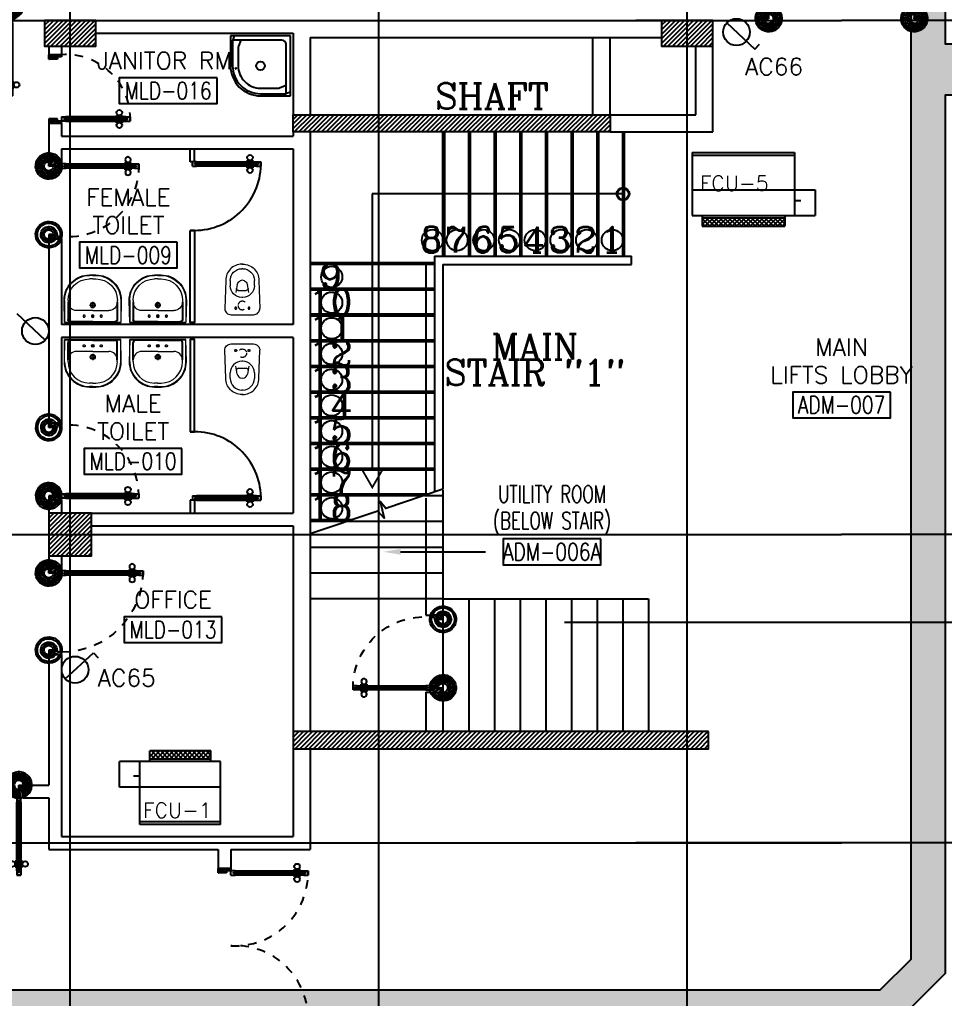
# Model space of a CAD drawing. Extents: x 417819.9 to 417911.9, y 43448 to 43539.2.
# Drawn here: x 417880.11 to 417890.9, y 43483.06 to 43494.48 of the extents above; entities that cross this region are included whole.
import ezdxf
from ezdxf.enums import TextEntityAlignment as Align

# ---------------------------------------------------------------- set-up
doc = ezdxf.new("R2010")
doc.units = 0
doc.header["$MEASUREMENT"] = 0
for name, pattern in [('DASHED', [0.75, 0.5, -0.25]), ('HIDDEN', [0.375, 0.25, -0.125]), ('HIDDEN2', [0.1875, 0.125, -0.0625])]:
    doc.linetypes.add(name, pattern=pattern)
doc.layers.get('0').update_dxf_attribs({"color": 11, "linetype": 'CONTINUOUS'})
for name, color, linetype in [('COL', 11, 'CONTINUOUS'), ('DOOR', 11, 'CONTINUOUS'), ('E-HAT', 9, 'CONTINUOUS'), ('E-SOCKETS', 4, 'CONTINUOUS'), ('E-TRAY', 2, 'CONTINUOUS'), ('FCU', 6, 'CONTINUOUS'), ('FIX', 11, 'CONTINUOUS'), ('RM-BOX', 11, 'CONTINUOUS'), ('RM-NAME', 11, 'CONTINUOUS'), ('RM-NO', 11, 'CONTINUOUS'), ('SCD', 2, 'CONTINUOUS'), ('WALL', 11, 'CONTINUOUS')]:
    doc.layers.add(name, color=color, linetype=linetype)
doc.styles.add('A-TXT200A', font='simplex.shx', dxfattribs={"width": 0.7, "height": 200})
doc.styles.add('ROMANC', font='romanc', dxfattribs={"height": 0.1})
doc.styles.add('ROMANS', font='ROMANS.shx', dxfattribs={"width": 0.6})

# ---------------------------------------------------------------- blocks, each defined once
blk = doc.blocks.new('A$C272A55A0')
at = {"layer": 'DOOR', "color": 0, "linetype": 'ByBlock'}
for p, q in [((0, 900), (0, 1050)), ((50, 1050), (0, 1050)), ((50, 950), (50, 1050)), ((1750, 950), (1750, 1050)), ((1750, 1050), (1800, 1050)), ((1800, 1050), (1800, 900)), ((25, 950), (50, 950)), ((25, 900), (25, 950)), ((1775, 950), (1750, 950)), ((1775, 900), (1775, 950)), ((0, 900), (25, 900)), ((75, 900), (25, 900)), ((25, 850), (25, 900)), ((42, 850), (25, 850)), ((58, 870), (42, 870)), ((42, 870), (42, 850)), ((58, 850), (58, 870)), ((75, 850), (58, 850)), ((75, 900), (75, 850)), ((1725, 900), (1775, 900)), ((1725, 900), (1725, 850)), ((1725, 850), (1742, 850)), ((1742, 870), (1758, 870)), ((1742, 850), (1742, 870)), ((1758, 870), (1758, 850)), ((1758, 850), (1775, 850)), ((1800, 900), (1775, 900)), ((1775, 850), (1775, 900)), ((1718, 160), (1709, 160)), ((1709, 95), (1709, 160)), ((1725, 173), (1718, 173)), ((1718, 173), (1718, 83)), ((1718, 95), (1718, 160)), ((1775, 173), (1782, 173)), ((1782, 173), (1782, 83)), ((1782, 160), (1791, 160)), ((1782, 95), (1782, 160)), ((1791, 95), (1791, 160)), ((25, 50), (42, 50)), ((25, 50), (25, 0)), ((25, 0), (75, 0)), ((75, 0), (25, 0)), ((42, 50), (42, 30)), ((42, 30), (58, 30)), ((58, 50), (75, 50)), ((58, 50), (58, 30)), ((75, 50), (75, 0)), ((1718, 95), (1709, 95)), ((1725, 83), (1718, 83)), ((1742, 50), (1725, 50)), ((1725, 50), (1725, 0)), ((1775, 0), (1725, 0)), ((1725, 0), (1775, 0)), ((1742, 50), (1742, 30)), ((1758, 30), (1742, 30)), ((1775, 50), (1758, 50)), ((1758, 50), (1758, 30)), ((1775, 83), (1782, 83)), ((1775, 50), (1775, 0)), ((1782, 95), (1791, 95))]:
    blk.add_line(p, q, dxfattribs=at)
at = {"layer": 'DOOR', "color": 9, "linetype": 'ByBlock'}
for p, q in [((50, 1050), (0, 1010)), ((50, 1050), (0, 937)), ((50, 1050), (37, 950)), ((1750, 1050), (1800, 1010)), ((1750, 1050), (1800, 937)), ((1750, 1050), (1763, 950))]:
    blk.add_line(p, q, dxfattribs=at)
at = {"layer": 'DOOR', "linetype": 'ByBlock'}
for p, q in [((25, 850), (25, 50)), ((42, 850), (42, 50)), ((58, 850), (58, 50)), ((75, 50), (75, 850)), ((1725, 50), (1725, 850)), ((1742, 850), (1742, 50)), ((1758, 850), (1758, 50)), ((1775, 850), (1775, 50))]:
    blk.add_line(p, q, dxfattribs=at)
at = {"layer": 'DOOR', "color": 0, "linetype": 'ByBlock'}
for centre in [(1676, 128), (1824, 128)]:
    blk.add_circle(centre, 32.4, dxfattribs=at)
at = {"layer": 'DOOR', "color": 9, "linetype": 'ByBlock'}
for centre, radius, start, end in [((50, 1050), 54.4, 203.2074, 270), ((50, 1050), 34.4, 180, 270), ((50, 1050), 14.4, 180, 270), ((1750, 1050), 14.4, 270, 0), ((1750, 1050), 34.4, 270, 0), ((1750, 1050), 54.4, 270, 336.7926), ((50, 1050), 74.4, 227.7764, 270), ((50, 1050), 94.4, 238.0182, 270), ((50, 1050), 114, 244.0838, 257.3774), ((50, 1050), 134, 248.1598, 259.28), ((1750, 1050), 74.4, 270, 312.2236), ((1750, 1050), 94.4, 270, 301.9818), ((1750, 1050), 114, 282.6226, 295.9162), ((1750, 1050), 134, 280.72, 291.8402), ((50, 1050), 154, 251.1053, 256.2858), ((1750, 1050), 154, 283.7142, 288.8947)]:
    blk.add_arc(centre, radius, start, end, dxfattribs=at)
at = {"layer": 'DOOR', "linetype": 'HIDDEN', "ltscale": 0.5}
for centre, start, end in [((50, 851), 268.3174, 3.2965), ((1750, 851), 176.7035, 271.6826)]:
    blk.add_arc(centre, 851, start, end, dxfattribs=at)
at = {"layer": 'WALL', "linetype": 'ByBlock'}
blk.add_line((1800, 900), (1800, 1050), dxfattribs=at)
blk = doc.blocks.new('*X84')
at = {"color": 0}
for p, q in [((76229, 30037), (76403, 30211)), ((76229, 30091), (76350, 30211)), ((76229, 30144), (76297, 30211)), ((76229, 30197), (76244, 30211)), ((76256, 30011), (76456, 30211)), ((76309, 30011), (76509, 30211)), ((76362, 30011), (76562, 30211)), ((76415, 30011), (76615, 30211)), ((76468, 30011), (76668, 30211)), ((76521, 30011), (76721, 30211)), ((76574, 30011), (76774, 30211)), ((76627, 30011), (76827, 30211)), ((76680, 30011), (76880, 30211)), ((76733, 30011), (76933, 30211)), ((76786, 30011), (76986, 30211)), ((76839, 30011), (77039, 30211)), ((76892, 30011), (77092, 30211)), ((76945, 30011), (77145, 30211)), ((76998, 30011), (77198, 30211)), ((77051, 30011), (77251, 30211)), ((77104, 30011), (77304, 30211)), ((77157, 30011), (77357, 30211)), ((77210, 30011), (77410, 30211)), ((77263, 30011), (77463, 30211)), ((77316, 30011), (77516, 30211)), ((77369, 30011), (77569, 30211)), ((77423, 30011), (77623, 30211)), ((77476, 30011), (77676, 30211)), ((77529, 30011), (77729, 30211)), ((77582, 30011), (77782, 30211)), ((77635, 30011), (77835, 30211)), ((77688, 30011), (77888, 30211)), ((77741, 30011), (77941, 30211)), ((77794, 30011), (77994, 30211)), ((77847, 30011), (78047, 30211)), ((77900, 30011), (78100, 30211)), ((77953, 30011), (78153, 30211)), ((78006, 30011), (78206, 30211)), ((78059, 30011), (78259, 30211)), ((78112, 30011), (78312, 30211)), ((78165, 30011), (78365, 30211)), ((78218, 30011), (78418, 30211)), ((78271, 30011), (78471, 30211)), ((78324, 30011), (78524, 30211)), ((78377, 30011), (78577, 30211)), ((78430, 30011), (78630, 30211)), ((78483, 30011), (78683, 30211)), ((78536, 30011), (78736, 30211)), ((78589, 30011), (78789, 30211)), ((78642, 30011), (78842, 30211)), ((78695, 30011), (78895, 30211)), ((78748, 30011), (78948, 30211)), ((78801, 30011), (79001, 30211)), ((78854, 30011), (79054, 30211)), ((78907, 30011), (79107, 30211)), ((78960, 30011), (79160, 30211)), ((79013, 30011), (79213, 30211)), ((79067, 30011), (79267, 30211)), ((79120, 30011), (79320, 30211)), ((79173, 30011), (79373, 30211)), ((79226, 30011), (79426, 30211)), ((79279, 30011), (79479, 30211)), ((79332, 30011), (79532, 30211)), ((79385, 30011), (79585, 30211)), ((79438, 30011), (79638, 30211)), ((79491, 30011), (79691, 30211)), ((79544, 30011), (79744, 30211)), ((79597, 30011), (79797, 30211)), ((79650, 30011), (79850, 30211)), ((79703, 30011), (79903, 30211)), ((79756, 30011), (79956, 30211)), ((79809, 30011), (80009, 30211)), ((79862, 30011), (80062, 30211)), ((79915, 30011), (80115, 30211)), ((79968, 30011), (80168, 30211)), ((80021, 30011), (80221, 30211)), ((80074, 30011), (80274, 30211)), ((80127, 30011), (80327, 30211)), ((80180, 30011), (80380, 30211)), ((80233, 30011), (80433, 30211)), ((80286, 30011), (80486, 30211)), ((80339, 30011), (80539, 30211)), ((80392, 30011), (80592, 30211)), ((80445, 30011), (80645, 30211)), ((80498, 30011), (80698, 30211)), ((80551, 30011), (80751, 30211)), ((80604, 30011), (80804, 30211)), ((80658, 30011), (80858, 30211)), ((80711, 30011), (80911, 30211)), ((80764, 30011), (80964, 30211)), ((80817, 30011), (81017, 30211)), ((80870, 30011), (81070, 30211)), ((80923, 30011), (81079, 30168)), ((80976, 30011), (81079, 30115)), ((81029, 30011), (81079, 30061))]:
    blk.add_line(p, q, dxfattribs=at)
blk = doc.blocks.new('*X82')
at = {"color": 0}
for p, q in [((76229, 37250), (76390, 37411)), ((76229, 37303), (76337, 37411)), ((76229, 37356), (76284, 37411)), ((76229, 37409), (76231, 37411)), ((76243, 37211), (76443, 37411)), ((76296, 37211), (76496, 37411)), ((76349, 37211), (76549, 37411)), ((76402, 37211), (76602, 37411)), ((76455, 37211), (76655, 37411)), ((76508, 37211), (76708, 37411)), ((76561, 37211), (76761, 37411)), ((76615, 37211), (76815, 37411)), ((76668, 37211), (76868, 37411)), ((76721, 37211), (76921, 37411)), ((76774, 37211), (76974, 37411)), ((76827, 37211), (77027, 37411)), ((76880, 37211), (77080, 37411)), ((76933, 37211), (77133, 37411)), ((76986, 37211), (77186, 37411)), ((77039, 37211), (77239, 37411)), ((77092, 37211), (77292, 37411)), ((77145, 37211), (77345, 37411)), ((77198, 37211), (77398, 37411)), ((77251, 37211), (77451, 37411)), ((77304, 37211), (77504, 37411)), ((77357, 37211), (77557, 37411)), ((77410, 37211), (77610, 37411)), ((77463, 37211), (77663, 37411)), ((77516, 37211), (77716, 37411)), ((77569, 37211), (77769, 37411)), ((77622, 37211), (77822, 37411)), ((77675, 37211), (77875, 37411)), ((77728, 37211), (77928, 37411)), ((77781, 37211), (77981, 37411)), ((77834, 37211), (78034, 37411)), ((77887, 37211), (78087, 37411)), ((77940, 37211), (78140, 37411)), ((77993, 37211), (78193, 37411)), ((78046, 37211), (78246, 37411)), ((78099, 37211), (78299, 37411)), ((78152, 37211), (78352, 37411)), ((78206, 37211), (78406, 37411)), ((78259, 37211), (78459, 37411)), ((78312, 37211), (78512, 37411)), ((78365, 37211), (78565, 37411)), ((78418, 37211), (78618, 37411)), ((78471, 37211), (78671, 37411)), ((78524, 37211), (78724, 37411)), ((78577, 37211), (78777, 37411)), ((78630, 37211), (78830, 37411)), ((78683, 37211), (78883, 37411)), ((78736, 37211), (78936, 37411)), ((78789, 37211), (78989, 37411)), ((78842, 37211), (79042, 37411)), ((78895, 37211), (79095, 37411)), ((78948, 37211), (79148, 37411)), ((79001, 37211), (79201, 37411)), ((79054, 37211), (79254, 37411)), ((79107, 37211), (79307, 37411)), ((79160, 37211), (79360, 37411)), ((79213, 37211), (79413, 37411)), ((79266, 37211), (79466, 37411)), ((79319, 37211), (79519, 37411)), ((79372, 37211), (79572, 37411)), ((79425, 37211), (79625, 37411)), ((79478, 37211), (79678, 37411)), ((79531, 37211), (79731, 37411)), ((79584, 37211), (79784, 37411)), ((79637, 37211), (79837, 37411)), ((79690, 37211), (79890, 37411)), ((79743, 37211), (79929, 37397)), ((79797, 37211), (79929, 37344)), ((79850, 37211), (79929, 37291)), ((79903, 37211), (79929, 37238))]:
    blk.add_line(p, q, dxfattribs=at)
blk = doc.blocks.new('WC')
at = {"layer": 'FIX', "lineweight": 20}
for p, q in [((475, 141), (538, 141)), ((339, 5), (339, -5)), ((395, 76), (490, 60)), ((534, 24), (540, 0)), ((540, 0), (534, -24)), ((674, 5), (674, -5)), ((490, -60), (395, -76)), ((213, -204), (210, -204)), ((538, -141), (475, -141))]:
    blk.add_line(p, q, dxfattribs=at)
at = {"layer": 'FIX', "linetype": 'Continuous', "lineweight": 20}
blk.add_line((420, -47), (420, 45), dxfattribs=at)
at = {"layer": 'FIX', "lineweight": 20}
for points in [[(210, -204, -0.414214), (137, -131), (137, 0), (137, 131, -0.414214), (210, 204)], [(727, -5), (727, 5, 0.414214), (538, 194), (210, 204)], [(727, 5), (727, -5, -0.414214), (538, -194), (210, -204)]]:
    blk.add_lwpolyline(points, format="xyb", dxfattribs=at)
at = {"layer": 'FIX', "linetype": 'HIDDEN2', "lineweight": 20, "ltscale": 0.3}
blk.add_circle((245, 0), 49.8, dxfattribs=at)
at = {"layer": 'FIX', "linetype": 'HIDDEN', "lineweight": 20, "ltscale": 0.05}
for centre in [(213, 78), (213, -77)]:
    blk.add_circle(centre, 11.6, dxfattribs=at)
at = {"layer": 'FIX', "lineweight": 20}
for centre, radius, start, end in [((475, 5), 136, 90, 180), ((538, 5), 136, 360, 90), ((464, -18), 82, 51.0758, 71.504), ((473, -7), 68.2, 27.1532, 51.0758), ((475, -5), 136, 180, 270), ((464, 18), 82, 288.496, 308.9242), ((473, 7), 68.2, 308.9242, 332.8468), ((538, -5), 136, 270, 0)]:
    blk.add_arc(centre, radius, start, end, dxfattribs=at)
at = {"layer": 'FIX', "linetype": 'Continuous', "lineweight": 20}
for centre, start, end in [((443, 46), 88.3879, 182.3338), ((442, -46), 177.6662, 271.6121)]:
    blk.add_arc(centre, 22.3, start, end, dxfattribs=at)
blk = doc.blocks.new('RM1')
at = {"layer": 'RM-BOX'}
blk.add_lwpolyline([(570, -200), (-570, -200), (-570, -500), (570, -500)], close=True, dxfattribs=at)
at = {"layer": 'RM-NAME', "style": 'ROMANS'}
for tag, p in [('ROOMNAME1', (0, 324)), ('ROOMNAME2', (0, 0))]:
    blk.add_attdef(tag, text='', height=200, dxfattribs=at).set_placement(p, align=Align.MIDDLE)
at = {"layer": 'RM-NO', "style": 'ROMANS', "width": 0.8}
blk.add_attdef('ROOMNO', text='', height=200, dxfattribs=at).set_placement((0, -350), align=Align.MIDDLE)
blk = doc.blocks.new('*X83')
at = {"color": 0}
for p, q in [((73379, 32279), (73862, 32761)), ((73379, 32332), (73809, 32761)), ((73379, 32385), (73756, 32761)), ((73379, 32438), (73702, 32761)), ((73379, 32491), (73649, 32761)), ((73379, 32544), (73596, 32761)), ((73379, 32597), (73543, 32761)), ((73379, 32650), (73490, 32761)), ((73379, 32703), (73437, 32761)), ((73379, 32756), (73384, 32761)), ((73415, 32261), (73879, 32726)), ((73468, 32261), (73879, 32673)), ((73521, 32261), (73879, 32620)), ((73574, 32261), (73879, 32567)), ((73627, 32261), (73879, 32513)), ((73680, 32261), (73879, 32460)), ((73733, 32261), (73879, 32407)), ((73786, 32261), (73879, 32354)), ((73839, 32261), (73879, 32301))]:
    blk.add_line(p, q, dxfattribs=at)
blk = doc.blocks.new('COL50')
at = {"layer": 'COL'}
blk.add_lwpolyline([(-250, 250), (-250, -250), (250, -250), (250, 250)], close=True, dxfattribs=at)
blk = doc.blocks.new('A$C09EF76E8')
at = {"layer": 'DOOR', "color": 0, "linetype": 'ByBlock'}
for p, q in [((777, 950), (727, 950)), ((727, 950), (777, 950)), ((727, 900), (727, 950)), ((760, 920), (744, 920)), ((744, 900), (744, 920)), ((760, 900), (760, 920)), ((777, 900), (777, 950)), ((719, 855), (710, 855)), ((710, 855), (710, 790)), ((727, 868), (719, 868)), ((719, 778), (719, 868)), ((719, 855), (719, 790)), ((744, 900), (727, 900)), ((777, 900), (760, 900)), ((777, 868), (784, 868)), ((784, 778), (784, 868)), ((784, 855), (793, 855)), ((784, 855), (784, 790)), ((793, 855), (793, 790)), ((719, 790), (710, 790)), ((727, 778), (719, 778)), ((777, 778), (784, 778)), ((784, 790), (793, 790)), ((2, 0), (2, 150)), ((2, 150), (27, 150)), ((2, 150), (2, 0)), ((27, 150), (27, 100)), ((727, 150), (727, 200)), ((727, 200), (744, 200)), ((727, 150), (777, 150)), ((744, 200), (744, 180)), ((744, 180), (760, 180)), ((760, 180), (760, 200)), ((760, 200), (777, 200)), ((777, 200), (777, 150)), ((777, 150), (777, 100)), ((802, 150), (777, 150)), ((802, 150), (802, 0)), ((27, 100), (52, 100)), ((52, 100), (52, 0)), ((777, 100), (752, 100)), ((752, 100), (752, 0)), ((52, 0), (2, 0)), ((752, 0), (802, 0))]:
    blk.add_line(p, q, dxfattribs=at)
at = {"layer": 'DOOR', "linetype": 'ByBlock'}
for p, q in [((727, 900), (727, 200)), ((744, 200), (744, 900)), ((760, 200), (760, 900)), ((777, 200), (777, 900)), ((802, 0), (802, 150))]:
    blk.add_line(p, q, dxfattribs=at)
at = {"layer": 'DOOR', "color": 9, "linetype": 'ByBlock'}
for p, q in [((52, 0), (2, 114)), ((52, 0), (2, 40)), ((52, 0), (38, 100)), ((752, 0), (802, 114)), ((752, 0), (765, 100)), ((752, 0), (802, 40))]:
    blk.add_line(p, q, dxfattribs=at)
at = {"layer": 'DOOR', "color": 0, "linetype": 'ByBlock'}
for centre in [(678, 823), (825, 823)]:
    blk.add_circle(centre, 32.4, dxfattribs=at)
at = {"layer": 'DOOR', "linetype": 'HIDDEN', "ltscale": 0.5}
blk.add_arc((752, 199), 752, 88.0938, 183.7249, dxfattribs=at)
at = {"layer": 'DOOR', "color": 9, "linetype": 'ByBlock'}
for centre, radius, start, end in [((52, 0), 154, 103.7142, 108.8947), ((52, 0), 134, 100.72, 111.8402), ((752, 0), 134, 68.1598, 79.28), ((752, 0), 154, 71.1053, 76.2858), ((52, 0), 94.4, 90, 121.9818), ((52, 0), 74.4, 90, 132.2236), ((52, 0), 54.4, 90, 156.7926), ((52, 0), 34.4, 90, 180), ((52, 0), 14.4, 90, 180), ((752, 0), 94.4, 58.0182, 90), ((752, 0), 74.4, 47.7764, 90), ((752, 0), 54.4, 23.2074, 90), ((752, 0), 34.4, 0, 90), ((752, 0), 14.4, 0, 90), ((752, 0), 114, 64.0838, 77.3774)]:
    blk.add_arc(centre, radius, start, end, dxfattribs=at)
blk = doc.blocks.new('JAN-001')
for p, q in [((730, -30), (30, -30)), ((30, -30), (30, -730)), ((705, -80), (130, -80)), ((610, -80), (635, -152)), ((688, -30), (704, -76)), ((705, -380), (705, -84)), ((730, -380), (730, -30)), ((80, -130), (80, -705)), ((640, -380), (640, -184)), ((80, -610), (152, -635)), ((184, -640), (380, -640)), ((30, -688), (76, -704)), ((30, -730), (380, -730)), ((84, -705), (380, -705))]:
    blk.add_line(p, q)
blk.add_circle((380, -380), 50)
for centre, radius, start, end in [((130, -130), 50, 90, 180), ((680, -84), 25, 0, 19.0039), ((540, -184), 100, 0, 19.0039), ((380, -380), 350, 270, 0), ((380, -380), 325, 270, 0), ((380, -380), 260, 270, 0), ((184, -540), 100, 250.9961, 270), ((84, -680), 25, 250.9961, 270)]:
    blk.add_arc(centre, radius, start, end)
blk = doc.blocks.new('DOOR90')
at = {"layer": 'DOOR', "color": 7, "linetype": 'ByBlock'}
for p, q in [((-150, 0), (0, 0)), ((-150, 0), (-150, -25)), ((0, -50), (-114, 0)), ((0, -50), (-40, 0)), ((0, -50), (0, 0)), ((-1000, -25), (-1050, -25)), ((-1050, -75), (-1050, -25)), ((-1050, -25), (-1050, -75)), ((-1000, -75), (-1050, -75)), ((-1000, -42), (-1020, -42)), ((-1020, -42), (-1020, -58)), ((-1000, -58), (-1020, -58)), ((-1000, -25), (-1000, -42)), ((-1000, -58), (-1000, -75)), ((-878, -18), (-968, -18)), ((-968, -25), (-968, -18)), ((-968, -75), (-968, -82)), ((-878, -82), (-968, -82)), ((-955, -9), (-890, -9)), ((-955, -18), (-955, -9)), ((-955, -18), (-890, -18)), ((-955, -82), (-890, -82)), ((-955, -82), (-955, -91)), ((-955, -91), (-890, -91)), ((-890, -18), (-890, -9)), ((-890, -82), (-890, -91)), ((-878, -25), (-878, -18)), ((-878, -75), (-878, -82)), ((-200, -25), (-150, -25)), ((-200, -42), (-200, -25)), ((-180, -42), (-200, -42)), ((-200, -58), (-180, -58)), ((-200, -75), (-200, -58)), ((-150, -75), (-200, -75)), ((-180, -58), (-180, -42)), ((-150, -25), (-100, -25)), ((-150, -75), (-150, -25)), ((-100, -25), (-100, -50)), ((0, -50), (-100, -37)), ((-100, -50), (0, -50)), ((-150, -875), (-100, -875)), ((-150, -900), (-150, -875)), ((-150, -900), (0, -900)), ((0, -900), (-150, -900)), ((0, -850), (-114, -900)), ((-100, -875), (-100, -850)), ((0, -850), (-100, -863)), ((-100, -850), (0, -850)), ((0, -850), (-40, -900)), ((0, -850), (0, -900))]:
    blk.add_line(p, q, dxfattribs=at)
at = {"layer": 'DOOR', "linetype": 'ByBlock'}
for p, q in [((-200, -25), (-1000, -25)), ((-200, -42), (-1000, -42)), ((-200, -58), (-1000, -58)), ((-1000, -75), (-200, -75))]:
    blk.add_line(p, q, dxfattribs=at)
at = {"layer": 'DOOR', "color": 7, "linetype": 'ByBlock'}
for centre in [(-923, 24), (-923, -124)]:
    blk.add_circle(centre, 32.4, dxfattribs=at)
for centre, radius, start, end in [((0, -50), 154, 161.1053, 166.2858), ((0, -50), 94.4, 148.0182, 180), ((0, -50), 134, 158.1598, 169.28), ((0, -50), 114, 154.0838, 167.3774), ((0, -50), 74.4, 137.7764, 180), ((0, -50), 54.4, 113.2074, 180), ((0, -50), 34.4, 90, 180), ((0, -50), 14.4, 90, 180), ((0, -850), 154, 193.7142, 198.8947), ((0, -850), 134, 190.72, 201.8402), ((0, -850), 94.4, 180, 211.9818), ((0, -850), 74.4, 180, 222.2236), ((0, -850), 54.4, 180, 246.7926), ((0, -850), 34.4, 180, 270), ((0, -850), 14.4, 180, 270)]:
    blk.add_arc(centre, radius, start, end, dxfattribs=at)
at = {"layer": 'DOOR', "linetype": 'HIDDEN', "ltscale": 0.5}
blk.add_arc((-222, -50), 828, 178.2701, 275.003, dxfattribs=at)
blk = doc.blocks.new('DOOR1000')
at = {"layer": 'DOOR', "color": 7, "linetype": 'ByBlock'}
for p, q in [((-150, 0), (0, 0)), ((-150, 0), (-150, -25)), ((0, -50), (-114, 0)), ((0, -50), (-40, 0)), ((0, -50), (0, 0)), ((-1100, -25), (-1100, -75)), ((-1100, -75), (-1100, -25)), ((-1050, -25), (-1100, -25)), ((-1050, -75), (-1100, -75)), ((-1070, -42), (-1070, -58)), ((-1050, -42), (-1070, -42)), ((-1050, -58), (-1070, -58)), ((-1050, -25), (-1050, -42)), ((-1050, -58), (-1050, -75)), ((-1018, -25), (-1018, -18)), ((-928, -18), (-1018, -18)), ((-1018, -75), (-1018, -82)), ((-928, -82), (-1018, -82)), ((-1005, -18), (-1005, -9)), ((-1005, -9), (-940, -9)), ((-1005, -18), (-940, -18)), ((-1005, -82), (-1005, -91)), ((-1005, -82), (-940, -82)), ((-1005, -91), (-940, -91)), ((-940, -18), (-940, -9)), ((-940, -82), (-940, -91)), ((-928, -25), (-928, -18)), ((-928, -75), (-928, -82)), ((-200, -25), (-150, -25)), ((-200, -42), (-200, -25)), ((-180, -42), (-200, -42)), ((-200, -58), (-180, -58)), ((-200, -75), (-200, -58)), ((-150, -75), (-200, -75)), ((-180, -58), (-180, -42)), ((-150, -25), (-100, -25)), ((-150, -75), (-150, -25)), ((-100, -25), (-100, -50)), ((0, -50), (-100, -37)), ((-100, -50), (0, -50)), ((-150, -975), (-100, -975)), ((-150, -1000), (-150, -975)), ((-150, -1000), (0, -1000)), ((0, -1000), (-150, -1000)), ((0, -950), (-114, -1000)), ((-100, -975), (-100, -950)), ((0, -950), (-100, -963)), ((-100, -950), (0, -950)), ((0, -950), (-40, -1000)), ((0, -950), (0, -1000))]:
    blk.add_line(p, q, dxfattribs=at)
at = {"layer": 'DOOR', "linetype": 'ByBlock'}
for p, q in [((-200, -25), (-1050, -25)), ((-200, -42), (-1050, -42)), ((-200, -58), (-1050, -58)), ((-1050, -75), (-200, -75))]:
    blk.add_line(p, q, dxfattribs=at)
at = {"layer": 'DOOR', "color": 7, "linetype": 'ByBlock'}
for centre in [(-973, 24), (-973, -124)]:
    blk.add_circle(centre, 32.4, dxfattribs=at)
for centre, radius, start, end in [((0, -50), 154, 161.1053, 166.2858), ((0, -50), 94.4, 148.0182, 180), ((0, -50), 134, 158.1598, 169.28), ((0, -50), 114, 154.0838, 167.3774), ((0, -50), 74.4, 137.7764, 180), ((0, -50), 54.4, 113.2074, 180), ((0, -50), 34.4, 90, 180), ((0, -50), 14.4, 90, 180), ((0, -950), 154, 193.7142, 198.8947), ((0, -950), 134, 190.72, 201.8402), ((0, -950), 94.4, 180, 211.9818), ((0, -950), 74.4, 180, 222.2236), ((0, -950), 54.4, 180, 246.7926), ((0, -950), 34.4, 180, 270), ((0, -950), 14.4, 180, 270)]:
    blk.add_arc(centre, radius, start, end, dxfattribs=at)
at = {"layer": 'DOOR', "linetype": 'HIDDEN', "ltscale": 0.5}
blk.add_arc((-150, -25), 950, 180, 270, dxfattribs=at)
blk = doc.blocks.new('LAV-003')
at = {"layer": 'FIX', "linetype": 'ByBlock'}
blk.add_line((-328, -25), (328, -25), dxfattribs=at)
at = {"layer": 'FIX', "linetype": 'Continuous', "lineweight": 20}
for p, q in [((-328, -285), (-328, -25)), ((328, -285), (328, -25)), ((0, -165), (-187, -165)), ((0, -165), (187, -165)), ((-288, -285), (-288, -265)), ((287, -285), (287, -265)), ((0, -535), (-38, -535)), ((0, -535), (38, -535)), ((0, -575), (-38, -575)), ((0, -575), (38, -575))]:
    blk.add_line(p, q, dxfattribs=at)
at = {"layer": 'FIX', "linetype": 'ByBlock', "ltscale": 0.3}
for p, q in [((-288, -265), (-288, -60)), ((0, -35), (-262, -35)), ((0, -35), (262, -35)), ((287, -265), (287, -60))]:
    blk.add_line(p, q, dxfattribs=at)
at = {"layer": 'FIX', "lineweight": 20}
for p, q in [((-16, -101), (15, -101)), ((0, -85), (0, -116))]:
    blk.add_line(p, q, dxfattribs=at)
at = {"layer": 'FIX', "linetype": 'DASHED', "lineweight": 20, "ltscale": 0.04}
for p, q in [((0, -194), (0, -266)), ((-36, -230), (37, -230))]:
    blk.add_line(p, q, dxfattribs=at)
at = {"layer": 'FIX', "linetype": 'Continuous', "lineweight": 20}
blk.add_lwpolyline([(295, -25), (0, -25), (-328, -25), (-334, -285, 0.414214), (-38, -582), (0, -582), (38, -582, 0.414214), (334, -285), (328, -25), (0, -25)], format="xyb", dxfattribs=at)
at = {"layer": 'FIX', "linetype": 'HIDDEN', "lineweight": 20, "ltscale": 0.05}
for centre in [(-100, -101), (100, -101)]:
    blk.add_circle(centre, 12.4, dxfattribs=at)
at = {"layer": 'FIX', "lineweight": 20}
for centre, radius in [((0, -101), 15.5), ((0, -230), 29.5), ((0, -230), 22.5)]:
    blk.add_circle(centre, radius, dxfattribs=at)
at = {"layer": 'FIX', "linetype": 'ByBlock', "ltscale": 0.3}
for centre, start, end in [((-262, -60), 90, 180), ((262, -60), 0, 90)]:
    blk.add_arc(centre, 25, start, end, dxfattribs=at)
at = {"layer": 'FIX', "linetype": 'Continuous', "lineweight": 20}
for centre, radius, start, end in [((-187, -265), 100, 90, 180), ((187, -265), 100, 0, 90), ((-38, -285), 290, 180, 270), ((-38, -285), 250, 180, 270), ((38, -285), 290, 270, 0), ((38, -285), 250, 270, 0)]:
    blk.add_arc(centre, radius, start, end, dxfattribs=at)
blk = doc.blocks.new('*X198')
at = {"color": 0}
for p, q in [((23912, -1650), (23966, -1596)), ((23912, -1597), (23913, -1596)), ((23919, -1696), (24019, -1596)), ((24023, -1696), (23923, -1596)), ((23972, -1696), (24072, -1596)), ((24076, -1696), (23976, -1596)), ((24025, -1696), (24125, -1596)), ((24129, -1696), (24029, -1596)), ((24078, -1696), (24178, -1596)), ((24182, -1696), (24082, -1596)), ((24131, -1696), (24231, -1596)), ((24235, -1696), (24135, -1596)), ((24184, -1696), (24284, -1596)), ((24288, -1696), (24188, -1596)), ((24237, -1696), (24337, -1596)), ((24341, -1696), (24241, -1596)), ((24290, -1696), (24390, -1596)), ((24394, -1696), (24294, -1596)), ((24343, -1696), (24443, -1596)), ((24447, -1696), (24347, -1596)), ((24396, -1696), (24496, -1596)), ((24500, -1696), (24400, -1596)), ((24449, -1696), (24549, -1596)), ((24553, -1696), (24453, -1596)), ((24502, -1696), (24602, -1596)), ((24606, -1696), (24506, -1596)), ((24624, -1660), (24559, -1596)), ((24624, -1607), (24612, -1596)), ((23970, -1696), (23912, -1638)), ((23917, -1696), (23912, -1691)), ((24555, -1696), (24624, -1628)), ((24608, -1696), (24624, -1681))]:
    blk.add_line(p, q, dxfattribs=at)
blk = doc.blocks.new('WAP12')
at = {"color": 6}
for p, q in [((-559, 529), (381, 529)), ((-559, 529), (-559, -208)), ((381, 529), (381, -208)), ((-559, 92), (381, 92)), ((-559, -208), (381, -208))]:
    blk.add_line(p, q, dxfattribs=at)
at = {"color": 2}
for p, q in [((-559, 497), (381, 497)), ((381, 92), (619, 92)), ((619, 92), (619, -208)), ((-445, -208), (-445, -333)), ((267, -208), (267, -333)), ((381, -208), (619, -208)), ((-445, -233), (267, -233)), ((-445, -333), (267, -333))]:
    blk.add_line(p, q, dxfattribs=at)
at = {"color": 7}
blk.add_line((381, -34), (455, -34), dxfattribs=at)
at = {"color": 2}
blk.add_blockref('*X198', (-24357, 1362), dxfattribs=at)
blk = doc.blocks.new('*X211')
at = {"color": 0}
for p, q in [((-750, 2538), (-672, 2616)), ((-750, 2591), (-725, 2616)), ((-660, 2516), (-750, 2606)), ((-713, 2516), (-750, 2553)), ((-719, 2516), (-619, 2616)), ((-607, 2516), (-707, 2616)), ((-666, 2516), (-566, 2616)), ((-554, 2516), (-654, 2616)), ((-613, 2516), (-513, 2616)), ((-501, 2516), (-601, 2616)), ((-560, 2516), (-460, 2616)), ((-448, 2516), (-548, 2616)), ((-507, 2516), (-407, 2616)), ((-394, 2516), (-494, 2616)), ((-454, 2516), (-354, 2616)), ((-341, 2516), (-441, 2616)), ((-401, 2516), (-301, 2616)), ((-288, 2516), (-388, 2616)), ((-348, 2516), (-248, 2616)), ((-235, 2516), (-335, 2616)), ((-295, 2516), (-195, 2616)), ((-182, 2516), (-282, 2616)), ((-242, 2516), (-142, 2616)), ((-129, 2516), (-229, 2616)), ((-189, 2516), (-89, 2616)), ((-76, 2516), (-176, 2616)), ((-136, 2516), (-36, 2616)), ((-23, 2516), (-123, 2616)), ((-83, 2516), (17, 2616)), ((30, 2516), (-70, 2616)), ((-30, 2516), (70, 2616)), ((83, 2516), (-17, 2616)), ((23, 2516), (123, 2616)), ((136, 2516), (36, 2616)), ((76, 2516), (176, 2616)), ((189, 2516), (89, 2616)), ((129, 2516), (215, 2601)), ((215, 2543), (142, 2616)), ((182, 2516), (215, 2548)), ((215, 2596), (195, 2616))]:
    blk.add_line(p, q, dxfattribs=at)

msp = doc.modelspace()

# ---------------------------------------------------------------- hatches: boundary and pattern name
at = {"layer": 'E-HAT'}
h = msp.add_hatch(dxfattribs=at)
h.set_pattern_fill('ANGLE', color=256, style=0)
h.set_pattern_definition([(0, (0, 0), (0, 0.275), [0.2, -0.075]), (90, (0, 0), (-0.275, 2e-17), [0.2, -0.075])])
h.paths.add_polyline_path([(417856.983, 43482.7235), (417857.4173, 43483.1578), (417863.5778, 43483.1578), (417864.4349, 43482.3012), (417872.0254, 43482.3012), (417872.8825, 43483.1578), (417890.15, 43483.1578), (417890.5085, 43483.5164), (417890.5085, 43506.6783), (417890.15, 43507.0369), (417872.8825, 43507.0369), (417872.0254, 43507.8935), (417864.4349, 43507.8935), (417863.5778, 43507.0369), (417860.4537, 43507.0369), (417860.0403, 43507.1369), (417849.3136, 43507.1369), (417849.1136, 43506.9369), (417849.1136, 43501.9844), (417848.8136, 43501.9844), (417848.8136, 43507.0612), (417849.1893, 43507.4369), (417860.4537, 43507.4369), (417860.8056, 43507.8116), (417860.8056, 43515.9941), (417861.1056, 43515.9941), (417861.1056, 43507.8116), (417861.4575, 43507.4369), (417863.4122, 43507.4369), (417864.2693, 43508.2935), (417872.191, 43508.2935), (417873.0481, 43507.4369), (417890.3156, 43507.4369), (417890.9085, 43506.844), (417890.9085, 43494.2015), (417892.0958, 43494.2015), (417892.0958, 43493.6015), (417890.9085, 43493.6015), (417890.9085, 43483.3507), (417890.3156, 43482.7578), (417881.5159, 43482.7578), (417881.3659, 43482.6078), (417881.3659, 43479.6689), (417881.0659, 43479.6689), (417881.0659, 43482.6078), (417880.9159, 43482.7578), (417873.0481, 43482.7578), (417872.191, 43481.9012), (417864.2693, 43481.9012), (417863.4122, 43482.7578), (417857.583, 43482.7578), (417857.383, 43482.5578), (417857.383, 43479.0875), (417856.983, 43479.0875)])
at = {"layer": 'RM-NAME'}
h = msp.add_hatch(dxfattribs=at)
h.set_pattern_fill('ANSI31', color=256, scale=0.3, style=0)
h.set_pattern_definition([(45, (417522.151385, 43455.643322), (-0.0265165043, 0.0265165043), [])])
h.paths.add_polyline_path([(417880.6966, 43494.1743), (417880.6966, 43494.4743), (417880.3966, 43494.4743), (417880.3966, 43494.1743)])
h.paths.add_polyline_path([(417880.9966, 43494.1743), (417880.9966, 43494.4743), (417880.6966, 43494.4743), (417880.6966, 43494.1743)])
h = msp.add_hatch(dxfattribs=at)
h.set_pattern_fill('ANSI31', color=256, scale=0.3, style=0)
h.set_pattern_definition([(45, (417529.351385, 43455.643322), (-0.0265165043, 0.0265165043), [])])
h.paths.add_polyline_path([(417887.8966, 43494.1743), (417887.8966, 43494.4743), (417887.5966, 43494.4743), (417887.5966, 43494.1743)])
h.paths.add_polyline_path([(417888.1966, 43494.1743), (417888.1966, 43494.4743), (417887.8966, 43494.4743), (417887.8966, 43494.1743)])

# ---------------------------------------------------------------- linework, layer by layer
at = {"layer": 'E-SOCKETS'}
for p, q in [((417888.3572, 43494.4445), (417888.6851, 43494.1394)), ((417888.6851, 43494.1394), (417888.7396, 43494.1979)), ((417880.4047, 43490.7429), (417880.0769, 43491.048)), ((417880.6385, 43486.7889), (417880.9664, 43487.094)), ((417880.9664, 43487.094), (417881.0208, 43487.0355))]:
    msp.add_line(p, q, dxfattribs=at)
for centre in [(417888.4716, 43494.3381), (417880.2904, 43490.8493), (417880.7529, 43486.8953)]:
    msp.add_circle(centre, 0.1562, dxfattribs=at)
at = {"layer": 'E-TRAY', "color": 4}
for points in [[(417873.0481, 43507.4369), (417890.3156, 43507.4369), (417890.9085, 43506.844), (417890.9085, 43494.2015), (417892.0958, 43494.2015), (417892.0958, 43493.6015), (417890.9085, 43493.6015), (417890.9085, 43483.3507), (417890.3156, 43482.7578), (417881.5159, 43482.7578), (417881.3659, 43482.6078), (417881.3659, 43479.6689), (417881.0659, 43479.6689), (417881.0659, 43482.6078), (417880.9159, 43482.7578), (417873.0481, 43482.7578)], [(417872.8825, 43483.1578), (417890.15, 43483.1578), (417890.5085, 43483.5164), (417890.5085, 43506.6783), (417890.15, 43507.0369), (417872.8825, 43507.0369)]]:
    msp.add_lwpolyline(points, dxfattribs=at)
at = {"layer": 'FCU', "color": 6}
for p, q in [((417887.9561, 43492.9336), (417887.9561, 43492.1966)), ((417887.9561, 43492.9336), (417889.1501, 43492.9336)), ((417889.1501, 43492.9336), (417889.1501, 43492.1966)), ((417887.9561, 43492.4966), (417889.1501, 43492.4966)), ((417887.9561, 43492.1966), (417889.1501, 43492.1966))]:
    msp.add_line(p, q, dxfattribs=at)
at = {"layer": 'FCU', "color": 3}
for p, q in [((417887.9561, 43492.9016), (417889.1501, 43492.9016)), ((417889.1501, 43492.4966), (417889.3881, 43492.4966)), ((417889.3881, 43492.4966), (417889.3881, 43492.1966)), ((417889.1501, 43492.3715), (417889.2234, 43492.3715)), ((417888.0706, 43492.1966), (417888.0706, 43492.0716)), ((417888.0706, 43492.1716), (417889.0356, 43492.1716)), ((417889.0356, 43492.1966), (417889.0356, 43492.0716)), ((417889.1501, 43492.1966), (417889.3881, 43492.1966)), ((417888.0706, 43492.0716), (417889.0356, 43492.0716))]:
    msp.add_line(p, q, dxfattribs=at)
at = {"layer": 'RM-NAME'}
for p, q in [((417880.6966, 43448.6529), (417880.6966, 43538.4875)), ((417887.8966, 43448.6529), (417887.8966, 43538.4875)), ((417884.2966, 43466.8743), (417884.2966, 43525.4443)), ((417820.9552, 43494.4743), (417889.6966, 43494.4743)), ((417880.9466, 43494.4743), (417887.6466, 43494.4743)), ((417887.6466, 43494.4743), (417887.2966, 43494.4743)), ((417911.2163, 43494.4743), (417889.6966, 43494.4743)), ((417880.9966, 43494.3243), (417883.2966, 43494.3243)), ((417883.2966, 43494.3243), (417883.2966, 43493.3743)), ((417883.4966, 43494.2743), (417887.5966, 43494.2743)), ((417883.4966, 43494.2743), (417883.4966, 43493.3743)), ((417886.7966, 43493.3743), (417886.7966, 43494.2743)), ((417886.9966, 43493.3743), (417886.9966, 43494.2743)), ((417880.4466, 43494.1743), (417880.4466, 43494.0743)), ((417880.5966, 43494.1743), (417880.5966, 43494.0743)), ((417887.9966, 43493.3743), (417887.9966, 43494.1743)), ((417888.1966, 43493.1743), (417888.1966, 43494.1743)), ((417880.5966, 43494.0743), (417880.4466, 43494.0743)), ((417886.9966, 43493.3743), (417887.9966, 43493.3743)), ((417880.4466, 43493.2743), (417880.4466, 43492.8243)), ((417880.5966, 43493.2743), (417880.4466, 43493.2743)), ((417880.5966, 43493.2743), (417880.5966, 43493.1243)), ((417883.2966, 43493.1743), (417883.2966, 43493.1243)), ((417883.4966, 43493.1743), (417883.4966, 43486.1743)), ((417885.0466, 43491.7243), (417885.0466, 43493.1743)), ((417885.0666, 43491.7243), (417885.0666, 43493.1743)), ((417885.3466, 43491.7243), (417885.3466, 43493.1743)), ((417885.3666, 43491.7243), (417885.3666, 43493.1743)), ((417885.6466, 43491.7243), (417885.6466, 43493.1743)), ((417885.6666, 43491.7243), (417885.6666, 43493.1743)), ((417885.9466, 43491.7243), (417885.9466, 43493.1743)), ((417885.9666, 43491.7243), (417885.9666, 43493.1743)), ((417886.2466, 43491.7243), (417886.2466, 43493.1743)), ((417886.2666, 43491.7243), (417886.2666, 43493.1743)), ((417886.5466, 43491.7243), (417886.5466, 43493.1743)), ((417886.5666, 43491.7243), (417886.5666, 43493.1743)), ((417886.8466, 43491.7243), (417886.8466, 43493.1743)), ((417886.8666, 43491.7243), (417886.8666, 43493.1743)), ((417886.9966, 43493.1743), (417888.1966, 43493.1743)), ((417880.5966, 43493.1243), (417883.2966, 43493.1243)), ((417880.5966, 43492.9743), (417883.2966, 43492.9743)), ((417880.5966, 43492.9743), (417880.5966, 43492.8243)), ((417882.0966, 43492.8243), (417882.0966, 43492.9743)), ((417882.1466, 43492.8243), (417882.1466, 43492.9743)), ((417883.2966, 43492.9743), (417883.2966, 43490.9243)), ((417880.5966, 43492.8243), (417880.4466, 43492.8243)), ((417882.1466, 43492.8243), (417882.0966, 43492.8243)), ((417882.1716, 43492.8243), (417882.1216, 43492.8243)), ((417882.1216, 43492.7743), (417882.1216, 43492.8243)), ((417882.1516, 43492.8073), (417882.1716, 43492.8073)), ((417882.1516, 43492.7913), (417882.1516, 43492.8073)), ((417882.1716, 43492.7913), (417882.1516, 43492.7913)), ((417882.1716, 43492.8073), (417882.1716, 43492.8243)), ((417882.1716, 43492.8243), (417882.8716, 43492.8243)), ((417882.1716, 43492.8073), (417882.8716, 43492.8073)), ((417882.1716, 43492.7743), (417882.1716, 43492.7913)), ((417882.1716, 43492.7913), (417882.8716, 43492.7913)), ((417882.7493, 43492.8243), (417882.7493, 43492.8315)), ((417882.7493, 43492.8315), (417882.8393, 43492.8315)), ((417882.7619, 43492.8315), (417882.7619, 43492.8405)), ((417882.8267, 43492.8405), (417882.7619, 43492.8405)), ((417882.8267, 43492.8315), (417882.7619, 43492.8315)), ((417882.8267, 43492.8315), (417882.8267, 43492.8405)), ((417882.8393, 43492.8243), (417882.8393, 43492.8315)), ((417882.8716, 43492.8243), (417882.8716, 43492.8073)), ((417882.8716, 43492.8243), (417882.9216, 43492.8243)), ((417882.8716, 43492.8073), (417882.8916, 43492.8073)), ((417882.8716, 43492.7913), (417882.8716, 43492.7743)), ((417882.8716, 43492.7913), (417882.8916, 43492.7913)), ((417882.8916, 43492.8073), (417882.8916, 43492.7913)), ((417882.9216, 43492.8243), (417882.9216, 43492.7743)), ((417882.9216, 43492.7743), (417882.9216, 43492.8243)), ((417882.1216, 43492.7743), (417882.1716, 43492.7743)), ((417882.8716, 43492.7743), (417882.1716, 43492.7743)), ((417882.7493, 43492.7743), (417882.7493, 43492.7671)), ((417882.7493, 43492.7671), (417882.8393, 43492.7671)), ((417882.7619, 43492.7671), (417882.7619, 43492.7581)), ((417882.8267, 43492.7671), (417882.7619, 43492.7671)), ((417882.8267, 43492.7581), (417882.7619, 43492.7581)), ((417882.8267, 43492.7671), (417882.8267, 43492.7581)), ((417882.8393, 43492.7743), (417882.8393, 43492.7671)), ((417882.8716, 43492.7743), (417882.9216, 43492.7743)), ((417887.1466, 43492.4493), (417884.2216, 43492.4493)), ((417884.2216, 43492.4493), (417884.2216, 43489.2243)), ((417882.1466, 43492.0243), (417882.0966, 43492.0243)), ((417880.4466, 43491.9243), (417880.4466, 43489.7743)), ((417880.5966, 43491.9243), (417880.4466, 43491.9243)), ((417880.5966, 43491.9243), (417880.5966, 43490.9243)), ((417884.9466, 43491.7243), (417887.2466, 43491.7243)), ((417884.9466, 43491.7243), (417884.9466, 43488.9679)), ((417887.2466, 43491.6243), (417887.2466, 43491.7243)), ((417884.9466, 43491.6443), (417883.4966, 43491.6443)), ((417884.9466, 43491.6243), (417883.4966, 43491.6243)), ((417884.8466, 43491.6243), (417884.8466, 43488.9345)), ((417885.0466, 43491.6243), (417887.2466, 43491.6243)), ((417885.0466, 43491.6243), (417885.0466, 43489.0013)), ((417884.9466, 43491.3443), (417883.4966, 43491.3443)), ((417884.9466, 43491.3243), (417883.4966, 43491.3243)), ((417884.9466, 43491.0443), (417883.4966, 43491.0443)), ((417884.9466, 43491.0243), (417883.4966, 43491.0243)), ((417883.2966, 43490.9243), (417880.5966, 43490.9243)), ((417880.5966, 43490.7743), (417880.5966, 43489.7743)), ((417883.2966, 43490.7743), (417880.5966, 43490.7743)), ((417883.2966, 43490.7743), (417883.2966, 43488.7243)), ((417884.9466, 43490.7443), (417883.4966, 43490.7443)), ((417884.9466, 43490.7243), (417883.4966, 43490.7243)), ((417884.9466, 43490.4443), (417883.4966, 43490.4443)), ((417884.9466, 43490.4243), (417883.4966, 43490.4243)), ((417884.9466, 43490.1443), (417883.4966, 43490.1443)), ((417884.9466, 43490.1243), (417883.4966, 43490.1243)), ((417884.9466, 43489.8443), (417883.4966, 43489.8443)), ((417884.9466, 43489.8243), (417883.4966, 43489.8243)), ((417880.5966, 43489.7743), (417880.4466, 43489.7743)), ((417882.1466, 43489.6743), (417882.0966, 43489.6743)), ((417884.9466, 43489.5443), (417883.4966, 43489.5443)), ((417884.9466, 43489.5243), (417883.4966, 43489.5243)), ((417884.9466, 43489.2443), (417883.4966, 43489.2443)), ((417884.9466, 43489.2243), (417883.4966, 43489.2243)), ((417882.1216, 43488.9243), (417882.1716, 43488.9243)), ((417882.1216, 43488.9243), (417882.1216, 43488.8743)), ((417882.1716, 43488.9073), (417882.1516, 43488.9073)), ((417882.1516, 43488.9073), (417882.1516, 43488.8913)), ((417882.1716, 43488.9243), (417882.1716, 43488.9073)), ((417882.8716, 43488.9243), (417882.1716, 43488.9243)), ((417882.1716, 43488.9073), (417882.8716, 43488.9073)), ((417882.7493, 43488.9243), (417882.7493, 43488.9315)), ((417882.7493, 43488.9315), (417882.8393, 43488.9315)), ((417882.7619, 43488.9315), (417882.7619, 43488.9405)), ((417882.8267, 43488.9405), (417882.7619, 43488.9405)), ((417882.8267, 43488.9315), (417882.7619, 43488.9315)), ((417882.8267, 43488.9315), (417882.8267, 43488.9405)), ((417882.8393, 43488.9243), (417882.8393, 43488.9315)), ((417882.8716, 43488.9073), (417882.8716, 43488.9243)), ((417882.8716, 43488.9243), (417882.9216, 43488.9243)), ((417882.8716, 43488.9073), (417882.8916, 43488.9073)), ((417882.8916, 43488.8913), (417882.8916, 43488.9073)), ((417882.9216, 43488.8743), (417882.9216, 43488.9243)), ((417882.9216, 43488.9243), (417882.9216, 43488.8743)), ((417884.8761, 43488.9443), (417883.4966, 43488.9443)), ((417884.8163, 43488.9243), (417883.4966, 43488.9243)), ((417885.0466, 43488.9243), (417884.8324, 43488.9243)), ((417885.0466, 43488.9909), (417885.0466, 43487.7243)), ((417885.0466, 43488.9909), (417885.0466, 43487.7243)), ((417880.4466, 43488.8743), (417880.4466, 43488.7243)), ((417880.5966, 43488.8743), (417880.4466, 43488.8743)), ((417880.5966, 43488.8743), (417880.5966, 43488.7243)), ((417882.1466, 43488.8743), (417882.0966, 43488.8743)), ((417882.0966, 43488.8743), (417882.0966, 43488.7243)), ((417882.1716, 43488.8743), (417882.1216, 43488.8743)), ((417882.1466, 43488.8743), (417882.1466, 43488.7243)), ((417882.1516, 43488.8913), (417882.1716, 43488.8913)), ((417882.1716, 43488.8913), (417882.1716, 43488.8743)), ((417882.1716, 43488.8913), (417882.8716, 43488.8913)), ((417882.1716, 43488.8743), (417882.8716, 43488.8743)), ((417882.7493, 43488.8743), (417882.7493, 43488.8671)), ((417882.7493, 43488.8671), (417882.8393, 43488.8671)), ((417882.7619, 43488.8671), (417882.7619, 43488.8581)), ((417882.8267, 43488.8671), (417882.7619, 43488.8671)), ((417882.8267, 43488.8581), (417882.7619, 43488.8581)), ((417882.8267, 43488.8671), (417882.8267, 43488.8581)), ((417882.8393, 43488.8743), (417882.8393, 43488.8671)), ((417882.8716, 43488.8743), (417882.8716, 43488.8913)), ((417882.8716, 43488.8913), (417882.8916, 43488.8913)), ((417882.8716, 43488.8743), (417882.9216, 43488.8743)), ((417884.8466, 43488.8993), (417884.8466, 43487.5343)), ((417880.9466, 43488.7243), (417883.2966, 43488.7243)), ((417880.9466, 43488.5743), (417883.2966, 43488.5743)), ((417883.2966, 43488.5743), (417883.2966, 43486.1743)), ((417883.9804, 43488.6443), (417883.4966, 43488.6443)), ((417883.9203, 43488.6243), (417883.4966, 43488.6243)), ((417885.0466, 43488.6243), (417883.9341, 43488.6243)), ((417820.6052, 43488.4743), (417889.6966, 43488.4743)), ((417911.2163, 43488.4743), (417889.6966, 43488.4743)), ((417880.4466, 43488.2243), (417880.4466, 43488.0743)), ((417880.5966, 43488.2243), (417880.5966, 43488.0743)), ((417885.0466, 43488.3243), (417883.4966, 43488.3243)), ((417884.5518, 43488.2718), (417885.5416, 43488.2718)), ((417880.5966, 43488.0743), (417880.4466, 43488.0743)), ((417885.0466, 43488.0243), (417883.4966, 43488.0243)), ((417885.0466, 43487.7243), (417883.4966, 43487.7243)), ((417885.0466, 43487.7243), (417887.4466, 43487.7243)), ((417885.0466, 43487.7243), (417885.0466, 43486.1743)), ((417885.0466, 43487.7243), (417885.0466, 43487.5343)), ((417885.3466, 43487.7243), (417885.3466, 43486.1743)), ((417885.6466, 43487.7243), (417885.6466, 43486.1743)), ((417885.9466, 43487.7243), (417885.9466, 43486.1743)), ((417886.2466, 43487.7243), (417886.2466, 43486.1743)), ((417886.5466, 43487.7243), (417886.5466, 43486.1743)), ((417886.8466, 43487.7243), (417886.8466, 43486.1743)), ((417887.1466, 43487.7243), (417887.1466, 43486.1743)), ((417887.4466, 43487.7243), (417887.4466, 43486.1743)), ((417884.8466, 43487.5343), (417885.0466, 43487.5343)), ((417886.4652, 43487.4504), (417892.928, 43487.4504)), ((417886.4652, 43487.4504), (417892.928, 43487.4504)), ((417880.5966, 43487.0743), (417880.4466, 43487.0743)), ((417880.4466, 43487.0743), (417880.4466, 43485.5493)), ((417880.5966, 43487.0743), (417880.5966, 43484.9493)), ((417884.8466, 43486.6343), (417884.8466, 43486.1743)), ((417884.8466, 43486.6343), (417885.0466, 43486.6343)), ((417885.0466, 43486.6343), (417885.0466, 43486.1743)), ((417883.2966, 43485.9743), (417883.2966, 43484.9493)), ((417883.4966, 43485.9743), (417883.4966, 43485.9743)), ((417883.4966, 43485.9743), (417883.4966, 43484.7993)), ((417880.1466, 43485.5493), (417880.4466, 43485.5493)), ((417880.1466, 43485.5493), (417880.1466, 43485.3993)), ((417880.1466, 43485.3993), (417880.4466, 43485.3993)), ((417880.4466, 43485.3993), (417880.4466, 43484.7993)), ((417880.5966, 43484.9493), (417883.2966, 43484.9493)), ((417831.4566, 43484.8743), (417889.6966, 43484.8743)), ((417880.4466, 43484.7993), (417882.4216, 43484.7993)), ((417882.4216, 43484.7993), (417882.4216, 43484.5743)), ((417882.5716, 43484.7993), (417882.5716, 43484.5743)), ((417882.5716, 43484.7993), (417883.4966, 43484.7993)), ((417889.6966, 43484.8743), (417887.2966, 43484.8743)), ((417906.5226, 43484.8743), (417889.6966, 43484.8743)), ((417882.5716, 43484.5743), (417882.4216, 43484.5743))]:
    msp.add_line(p, q, dxfattribs=at)
for points in [[(417880.9966, 43494.4743), (417880.3966, 43494.4743), (417880.3966, 43494.1743), (417880.9966, 43494.1743)], [(417888.1966, 43494.4743), (417887.5966, 43494.4743), (417887.5966, 43494.1743), (417888.1966, 43494.1743)], [(417883.2966, 43493.1743), (417883.2966, 43493.3743), (417886.9966, 43493.3743), (417886.9966, 43493.1743)], [(417882.0966, 43492.0243), (417882.1466, 43492.0243), (417882.1466, 43490.9473), (417882.0966, 43490.9473)], [(417882.0966, 43489.6743), (417882.1466, 43489.6743), (417882.1466, 43490.7513), (417882.0966, 43490.7513)], [(417888.1466, 43486.1743), (417883.2966, 43486.1743), (417883.2966, 43485.9743), (417888.1466, 43485.9743)]]:
    msp.add_lwpolyline(points, close=True, dxfattribs=at)
for points in [[(417887.1466, 43491.7243), (417887.1466, 43493.1743)], [(417887.1666, 43491.7243), (417887.1666, 43493.1743)], [(417885.0466, 43489.0013), (417884.3807, 43488.7788), (417884.312, 43488.8585), (417884.3618, 43488.6646), (417884.2865, 43488.7461), (417883.4966, 43488.4834)]]:
    msp.add_lwpolyline(points, dxfattribs=at)
at = {"layer": 'RM-NAME', "const_width": 0.0215}
msp.add_lwpolyline([(417884.3371, 43489.2243), (417884.1061, 43489.2243), (417884.2216, 43489.0243)], close=True, dxfattribs=at)
at = {"layer": 'RM-NAME'}
for centre, radius in [((417882.7943, 43492.8729), 0.0324), ((417882.7943, 43492.7258), 0.0324), ((417887.1466, 43492.4493), 0.075), ((417887.1466, 43492.4493), 0.065), ((417884.9228, 43491.9096), 0.1232), ((417885.2111, 43491.9096), 0.1232), ((417885.5228, 43491.9096), 0.1232), ((417885.8228, 43491.9096), 0.1232), ((417886.1228, 43491.9096), 0.1232), ((417886.4228, 43491.9096), 0.1232), ((417886.7228, 43491.9096), 0.1232), ((417887.0228, 43491.9096), 0.1232), ((417883.7476, 43491.481), 0.1232), ((417883.7476, 43491.181), 0.1232), ((417883.7476, 43490.881), 0.1232), ((417883.7476, 43490.581), 0.1232), ((417883.7476, 43490.281), 0.1232), ((417883.7476, 43489.981), 0.1232), ((417883.7476, 43489.681), 0.1232), ((417883.7476, 43489.381), 0.1232), ((417883.7476, 43489.081), 0.1232), ((417882.7943, 43488.9729), 0.0324), ((417883.7476, 43488.781), 0.1232), ((417882.7943, 43488.8258), 0.0324)]:
    msp.add_circle(centre, radius, dxfattribs=at)
for centre, start, end in [((417882.147, 43492.7993), 269.97019, 1.84857), ((417882.147, 43488.8993), 358.15143, 90.02981)]:
    msp.add_arc(centre, 0.775, start, end, dxfattribs=at)
msp.add_solid([(417884.5518, 43488.3051), (417884.5518, 43488.2384), (417884.3518, 43488.2718)], dxfattribs=at)

# ---------------------------------------------------------------- block references
at = {"layer": 'FCU', "color": 11, "xscale": 0.0009999871253967285, "yscale": 0.001000002026557922, "zscale": 0.001}
msp.add_blockref('*X211', (417888.8208, 43489.5558), dxfattribs=at)
at = {"layer": 'FCU', "xscale": 0.0009999871253967285, "yscale": 0.001000002026557922, "zscale": 0.001, "rotation": 180}
msp.add_blockref('WAP12', (417881.8912, 43485.6175), dxfattribs=at)
at = {"layer": 'RM-NAME', "yscale": 0.0009999999892897904, "zscale": 0.001}
for name, p, xscale, rotation in [('A$C272A55A0', (417888.7966, 43495.5447), -0.001000000047497451, 180), ('JAN-001', (417883.2966, 43494.3243), 0.0009999999892897904, 270), ('A$C09EF76E8', (417880.4466, 43494.0759), 0.0009999999892897904, 270), ('WC', (417882.7047, 43490.9024), -0.0009999999892897904, 270), ('LAV-003', (417880.9586, 43490.9223), -0.001000000047497451, 180), ('LAV-003', (417881.7186, 43490.9223), -0.001000000047497451, 180), ('WC', (417882.7047, 43490.8347), 0.0009999999892897904, 270), ('DOOR90', (417880.4466, 43488.8743), 0.001000000047497451, 180), ('DOOR90', (417885.0466, 43486.6343), -0.001000000047497451, 180), ('A$C272A55A0', (417883.472, 43482.7743), 0.0009999999892897904, 90)]:
    msp.add_blockref(name, p, dxfattribs=dict(at, xscale=xscale, rotation=rotation))
for name, p, xscale in [('A$C272A55A0', (417878.2466, 43493.594), 0.001000000047497451), ('*X82', (417807.0674, 43455.9633), 0.001000000047497451), ('DOOR90', (417880.4466, 43492.8243), -0.001000000047497451), ('LAV-003', (417880.9586, 43490.7763), 0.001000000047497451), ('LAV-003', (417881.7186, 43490.7763), 0.001000000047497451), ('*X83', (417807.0674, 43455.9633), 0.001000000047497451), ('COL50', (417880.6966, 43488.4743), 0.001000000047497451), ('DOOR1000', (417880.4466, 43488.0743), -0.001000000047497451), ('*X84', (417807.0674, 43455.9633), 0.001000000047497451), ('A$C272A55A0', (417878.3466, 43484.499), 0.001000000047497451)]:
    msp.add_blockref(name, p, dxfattribs=dict(at, xscale=xscale))
at = {"layer": 'RM-NAME', "xscale": 0.001000000047497451, "yscale": 0.0009999999892897904, "zscale": 0.001}
for p, values in [((417881.8394, 43494.004), {'ROOMNO': 'MLD-016', 'ROOMNAME2': 'JANITOR RM.'}), ((417881.3757, 43492.0848), {'ROOMNO': 'MLD-009', 'ROOMNAME2': 'TOILET', 'ROOMNAME1': 'FEMALE'}), ((417889.6983, 43490.3368), {'ROOMNO': 'ADM-007', 'ROOMNAME2': 'LIFTS LOBBY', 'ROOMNAME1': 'MAIN'}), ((417881.4305, 43489.6791), {'ROOMNO': 'MLD-010', 'ROOMNAME2': 'TOILET', 'ROOMNAME1': 'MALE'}), ((417881.8966, 43487.7136), {'ROOMNO': 'MLD-013', 'ROOMNAME2': 'OFFICE'})]:
    msp.add_blockref('RM1', p, dxfattribs=at).add_auto_attribs(values)
at = {"layer": 'RM-NAME'}
ref = msp.add_blockref('RM1', (417886.3196, 43488.6218), dxfattribs=dict(at, xscale=0.001000000047497451, yscale=0.0009999999892897904, zscale=0.001))
ref.add_attrib('ROOMNO', 'ADM-006A', dxfattribs={"layer": 'RM-NO', "height": 0.2, "style": 'ROMANS', "width": 0.8}).set_placement((417886.3196, 43488.2718), align=Align.MIDDLE)
ref.add_attrib('ROOMNAME2', '(BELOW STAIR)', dxfattribs={"height": 0.2, "style": 'A-TXT200A', "width": 0.7}).set_placement((417886.3196, 43488.6218), align=Align.MIDDLE)
ref.add_attrib('ROOMNAME1', 'UTILITY ROOM', dxfattribs={"height": 0.2, "style": 'A-TXT200A', "width": 0.7}).set_placement((417886.3196, 43488.9456), align=Align.MIDDLE)

# ---------------------------------------------------------------- texts
at = {"layer": 'E-SOCKETS', "style": 'ROMANS'}
for s, p in [('AC66', (417888.5726, 43493.8357)), ('AC65', (417881.0182, 43486.7006))]:
    msp.add_text(s, height=0.2, dxfattribs=at).set_placement(p)
at = {"layer": 'RM-NAME', "style": 'ROMANC'}
for s, p in [('SHAFT', (417885.619, 43493.5906)), ('8', (417884.9099, 43491.916)), ('7', (417885.1982, 43491.916)), ('6', (417885.5099, 43491.916)), ('5', (417885.8099, 43491.916)), ('4', (417886.1099, 43491.916)), ('3', (417886.4099, 43491.916)), ('2', (417886.7099, 43491.916)), ('1', (417887.0099, 43491.916)), ('9', (417883.7347, 43491.4874)), ('10', (417883.7347, 43491.1874)), ('11', (417883.7347, 43490.8874)), ('12', (417883.7347, 43490.5874)), ('MAIN', (417886.1189, 43490.6657)), ('STAIR "1"', (417886.1189, 43490.3657)), ('13', (417883.7347, 43490.2874)), ('14', (417883.7347, 43489.9874)), ('15', (417883.7347, 43489.6874)), ('16', (417883.7347, 43489.3874)), ('17', (417883.7347, 43489.0874)), ('18', (417883.7347, 43488.7874))]:
    msp.add_text(s, height=0.3, dxfattribs=at).set_placement(p, align=Align.MIDDLE)
at = {"layer": 'SCD', "style": 'ROMANS'}
for s, p in [('FCU-5', (417888.0437, 43492.4872)), ('FCU-1', (417881.5455, 43485.1679))]:
    msp.add_text(s, height=0.175, dxfattribs=at).set_placement(p)

doc.saveas('drawing.dxf')
